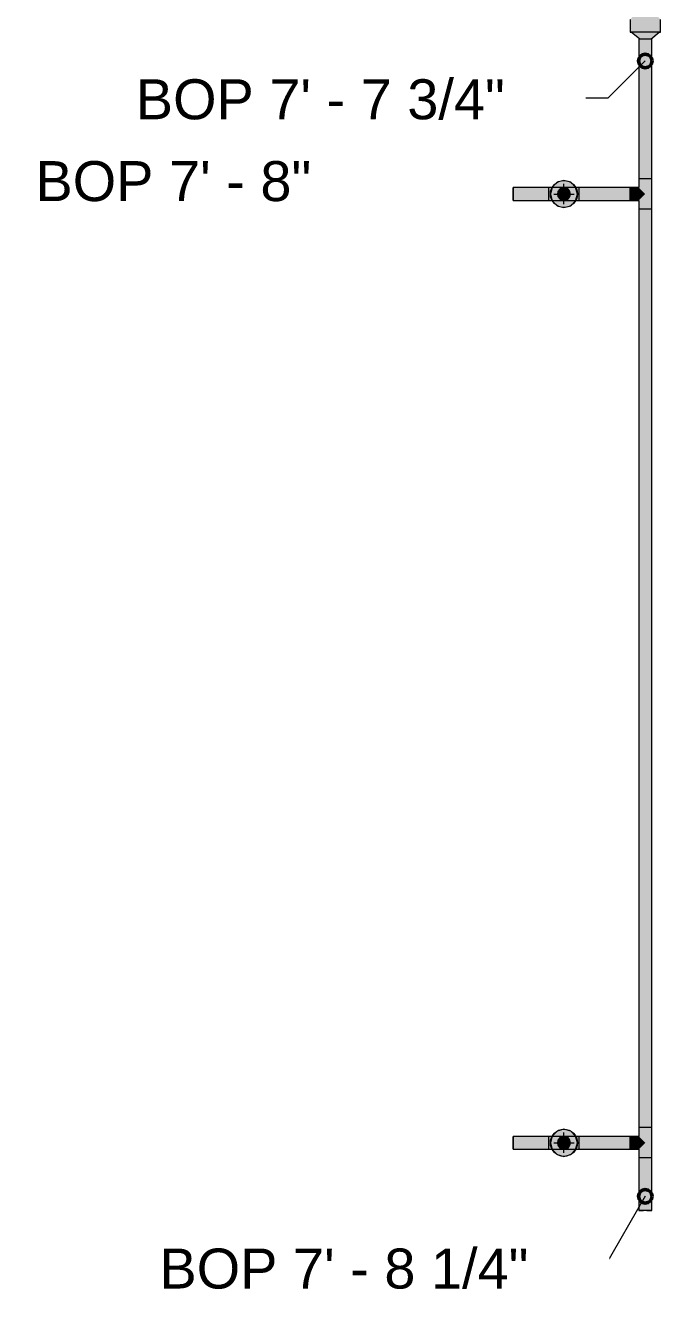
# Model space of a CAD drawing. Header units: inches. Extents: x -3385 to 41, y 7 to 1342.
# Drawn here: x -2155.4 to -2061.7, y 468.8 to 656.6 of the extents above; entities that cross this region are included whole.
import ezdxf

# ---------------------------------------------------------------- set-up
doc = ezdxf.new("R2010")
doc.units = ezdxf.units.IN
doc.header["$MEASUREMENT"] = 0
for name, color, linetype, lineweight in [('A-ANNO-NOTE', 131, 'Continuous', 9), ('G-ANNO-DIMS', 111, 'Continuous', 9), ('P-PIPE', 3, 'Continuous', 9), ('P-PIPE-CNTR', 3, 'Continuous', 9)]:
    doc.layers.add(name, color=color, linetype=linetype, lineweight=lineweight)
doc.styles.add('Arial', font='arial.ttf', dxfattribs={"height": 5.901198})

msp = doc.modelspace()

# ---------------------------------------------------------------- hatches: boundary and pattern name
at = {"layer": 'A-ANNO-NOTE'}
h = msp.add_hatch(color=256, dxfattribs=at)
edge = h.paths.add_edge_path(flags=0)
edge.add_arc((-2076, 631.743), 2, 0, 360)
for points in [[(-2076, 629.743), (-2075, 630.011), (-2074.268, 630.743), (-2074, 631.743), (-2074.268, 632.743), (-2075, 633.475), (-2076, 633.743), (-2077, 633.475), (-2077.732, 632.743), (-2078, 631.743), (-2077.732, 630.743), (-2077, 630.011)], [(-2076, 489.743), (-2075, 490.011), (-2074.268, 490.743), (-2074, 491.743), (-2074.268, 492.743), (-2075, 493.475), (-2076, 493.743), (-2077, 493.475), (-2077.732, 492.743), (-2078, 491.743), (-2077.732, 490.743), (-2077, 490.011)]]:
    msp.add_hatch(color=256, dxfattribs=at).paths.add_polyline_path(points, flags=0)
h = msp.add_hatch(color=256, dxfattribs=at)
edge = h.paths.add_edge_path(flags=0)
edge.add_arc((-2076, 491.743), 2, 0, 360)
at = {"layer": 'P-PIPE'}
for points in [[(-2061.75, 655.609), (-2061.75, 657.493), (-2062.077, 657.828), (-2063.993, 659.752), (-2066.25, 657.493), (-2066.25, 655.609), (-2065.586, 655.616), (-2062.048, 655.614), (-2061.789, 655.61)], [(-2066.058, 655.606), (-2066.062, 655.609), (-2064.867, 655.617), (-2061.937, 655.609), (-2061.937, 655.606), (-2062.211, 655.614), (-2064.453, 655.618), (-2066.062, 655.606)], [(-2063.185, 654.58), (-2061.937, 655.609), (-2063.122, 655.617), (-2066.062, 655.609), (-2064.812, 654.58), (-2063.186, 654.58)], [(-2064.95, 633.988), (-2064.472, 633.991), (-2064, 633.991), (-2064, 654.582), (-2064.95, 654.578), (-2064.95, 633.989)], [(-2083.499, 630.793), (-2078.244, 630.793), (-2078.24, 631.27), (-2078.24, 631.743), (-2083.495, 631.743), (-2083.499, 630.81)], [(-2076, 630.793), (-2075.754, 630.825), (-2075.525, 630.92), (-2075.328, 631.071), (-2075.177, 631.268), (-2075.082, 631.497), (-2075.05, 631.743), (-2075.082, 631.989), (-2075.177, 632.218), (-2075.328, 632.415), (-2075.525, 632.566), (-2075.754, 632.66), (-2076, 632.693), (-2076.246, 632.66), (-2076.475, 632.566), (-2076.672, 632.415), (-2076.823, 632.218), (-2076.918, 631.989), (-2076.95, 631.743), (-2076.898, 631.451), (-2076.823, 631.268), (-2076.672, 631.071), (-2076.475, 630.92), (-2076.246, 630.825)], [(-2069.878, 631.743), (-2066.24, 631.747), (-2066.244, 632.693), (-2073.756, 632.693), (-2073.752, 632.218), (-2073.752, 631.743)], [(-2069.878, 630.793), (-2066.244, 630.794), (-2066.24, 631.271), (-2066.24, 631.743), (-2073.752, 631.743), (-2073.754, 630.793)], [(-2064.95, 493.988), (-2064.472, 493.991), (-2064, 493.996), (-2064, 629.503), (-2064.95, 629.499), (-2064.95, 493.989)], [(-2063.05, 493.987), (-2063.05, 629.499), (-2063.525, 629.503), (-2064, 629.503), (-2064, 493.991), (-2063.08, 493.988)], [(-2083.497, 490.826), (-2083.497, 492.661), (-2083.501, 492.661), (-2083.501, 490.826)], [(-2076, 490.793), (-2075.754, 490.825), (-2075.525, 490.92), (-2075.328, 491.071), (-2075.177, 491.268), (-2075.082, 491.497), (-2075.05, 491.743), (-2075.082, 491.989), (-2075.177, 492.218), (-2075.328, 492.415), (-2075.525, 492.566), (-2075.754, 492.66), (-2076, 492.693), (-2076.246, 492.66), (-2076.475, 492.566), (-2076.672, 492.415), (-2076.823, 492.218), (-2076.918, 491.989), (-2076.95, 491.743), (-2076.918, 491.497), (-2076.823, 491.268), (-2076.672, 491.071), (-2076.475, 490.92), (-2076.246, 490.825)], [(-2075.999, 490.793), (-2075.752, 490.825), (-2075.523, 490.921), (-2075.326, 491.073), (-2075.175, 491.271), (-2075.081, 491.5), (-2075.05, 491.754), (-2075.082, 491.993), (-2075.18, 492.223), (-2075.33, 492.418), (-2075.53, 492.569), (-2075.757, 492.662), (-2076.01, 492.693), (-2076.249, 492.66), (-2076.478, 492.564), (-2076.673, 492.414), (-2076.824, 492.216), (-2076.918, 491.988), (-2076.95, 491.742), (-2076.918, 491.497), (-2076.918, 491.497), (-2076.95, 491.743), (-2076.918, 491.989), (-2076.819, 492.223), (-2076.672, 492.415), (-2076.475, 492.566), (-2076.246, 492.66), (-2075.989, 492.691), (-2075.754, 492.66), (-2075.525, 492.566), (-2075.327, 492.413), (-2075.173, 492.208), (-2075.082, 491.989), (-2075.051, 491.739), (-2075.085, 491.49), (-2075.177, 491.268), (-2075.331, 491.069), (-2075.525, 490.92), (-2075.755, 490.825), (-2076, 490.793), (-2076, 490.793)], [(-2069.878, 491.743), (-2066.24, 491.747), (-2066.244, 492.693), (-2073.755, 492.693), (-2073.751, 492.397), (-2073.749, 491.743)], [(-2066.242, 490.793), (-2064.95, 490.793), (-2063.996, 491.747), (-2064.95, 492.694), (-2066.244, 492.694), (-2066.238, 492.218), (-2066.243, 490.793)], [(-2078.243, 490.793), (-2078.239, 491.089), (-2078.237, 491.743), (-2083.493, 491.743), (-2083.499, 490.793)], [(-2066.244, 490.793), (-2066.241, 491.074), (-2066.24, 491.743), (-2073.749, 491.743), (-2073.752, 490.793), (-2069.878, 490.793)], [(-2063.05, 481.743), (-2063.05, 489.499), (-2063.525, 489.503), (-2064, 489.503), (-2064, 481.747), (-2063.08, 481.744)]]:
    msp.add_hatch(color=256, dxfattribs=at).paths.add_polyline_path(points, flags=0)
h = msp.add_hatch(color=256, dxfattribs=at)
h.paths.add_polyline_path([(-2063.05, 633.987), (-2063.05, 654.578), (-2063.525, 654.581), (-2064, 654.582), (-2064, 633.991), (-2063.08, 633.988)], flags=0)
h.paths.add_polyline_path([(-2063.177, 633.99), (-2063.177, 633.991), (-2063.177, 645.196)], flags=0)
h = msp.add_hatch(color=256, dxfattribs=at)
h.paths.add_polyline_path([(-2064.915, 633.989), (-2064.95, 633.987), (-2064.95, 632.694), (-2064.915, 632.663)], flags=0)
h.paths.add_polyline_path([(-2063.049, 629.499), (-2063.049, 633.987), (-2063.521, 633.991), (-2064.915, 633.989), (-2064.915, 632.661), (-2063.996, 631.747), (-2064.95, 630.793), (-2064.95, 629.499), (-2064.472, 629.503), (-2063.08, 629.5)], flags=0)
h = msp.add_hatch(color=256, dxfattribs=at)
h.paths.add_polyline_path([(-2083.498, 632.661), (-2083.497, 632.661), (-2082.038, 632.635)], flags=0)
h.paths.add_polyline_path([(-2078.241, 632.415), (-2078.244, 632.693), (-2083.499, 632.693), (-2083.497, 632.415), (-2078.242, 632.415)], flags=0)
h.paths.add_polyline_path([(-2078.24, 632.218), (-2078.249, 632.415), (-2083.497, 632.415), (-2083.496, 632.218), (-2078.241, 632.218)], flags=0)
h.paths.add_polyline_path([(-2078.24, 631.743), (-2078.24, 632.218), (-2083.496, 632.218), (-2083.495, 631.743)], flags=0)
h = msp.add_hatch(color=256, dxfattribs=at)
h.paths.add_polyline_path([(-2077.019, 631.743), (-2076.95, 631.747), (-2076.916, 631.997), (-2076.822, 632.22), (-2076.672, 632.416), (-2076.433, 632.584), (-2076.361, 632.623), (-2076.182, 632.677), (-2076.011, 632.694), (-2078.244, 632.694), (-2078.24, 632.218), (-2078.24, 631.743)], flags=0)
h.paths.add_polyline_path([(-2075.049, 631.743), (-2073.752, 631.743), (-2073.756, 632.694), (-2075.985, 632.693), (-2075.75, 632.66), (-2075.466, 632.531), (-2075.309, 632.397), (-2075.17, 632.205), (-2075.081, 631.989), (-2075.05, 631.752)], flags=0)
h = msp.add_hatch(color=256, dxfattribs=at)
h.paths.add_polyline_path([(-2076, 630.793), (-2076.246, 630.825), (-2076.532, 630.956), (-2076.689, 631.089), (-2076.837, 631.301), (-2076.918, 631.497), (-2076.95, 631.743), (-2078.24, 631.743), (-2078.244, 630.793), (-2076, 630.793)], flags=0)
h.paths.add_polyline_path([(-2075.525, 630.793), (-2073.756, 630.793), (-2073.752, 631.268), (-2073.752, 631.743), (-2075.05, 631.735), (-2075.1, 631.451), (-2075.177, 631.268), (-2075.328, 631.07), (-2075.566, 630.903), (-2075.638, 630.864), (-2075.817, 630.81), (-2075.999, 630.793), (-2075.754, 630.793)], flags=0)
h = msp.add_hatch(color=256, dxfattribs=at)
h.paths.add_polyline_path([(-2076, 630.793), (-2075.753, 630.825), (-2075.524, 630.92), (-2075.326, 631.073), (-2075.175, 631.27), (-2075.081, 631.499), (-2075.05, 631.752), (-2075.082, 631.992), (-2075.179, 632.223), (-2075.33, 632.418), (-2075.53, 632.569), (-2075.757, 632.662), (-2076.01, 632.693), (-2076.249, 632.66), (-2076.479, 632.564), (-2076.674, 632.413), (-2076.824, 632.216), (-2076.918, 631.987), (-2076.95, 631.74), (-2076.899, 631.451), (-2076.823, 631.267), (-2076.672, 631.071), (-2076.475, 630.92), (-2076.245, 630.825), (-2076, 630.793)], flags=0)
h.paths.add_polyline_path([(-2076, 630.793), (-2076.246, 630.825), (-2076.475, 630.92), (-2076.672, 631.071), (-2076.823, 631.269), (-2076.918, 631.5), (-2076.95, 631.743), (-2076.918, 631.989), (-2076.82, 632.221), (-2076.665, 632.42), (-2076.475, 632.566), (-2076.246, 632.66), (-2075.989, 632.691), (-2075.754, 632.66), (-2075.516, 632.559), (-2075.328, 632.415), (-2075.176, 632.214), (-2075.081, 631.98), (-2075.05, 631.743), (-2075.102, 631.451), (-2075.177, 631.268), (-2075.331, 631.069), (-2075.525, 630.92), (-2075.755, 630.825)], flags=0)
h = msp.add_hatch(color=256, dxfattribs=at)
h.paths.add_polyline_path([(-2066.243, 632.663), (-2066.242, 632.663), (-2064.95, 632.661)], flags=0)
h.paths.add_polyline_path([(-2066.244, 630.793), (-2064.95, 630.793), (-2063.996, 631.747), (-2064.95, 632.694), (-2066.244, 632.694), (-2066.24, 632.218), (-2066.243, 630.826)], flags=0)
h = msp.add_hatch(color=256, dxfattribs=at)
h.paths.add_polyline_path([(-2083.497, 492.661), (-2083.496, 492.661), (-2082.035, 492.635)], flags=0)
h.paths.add_polyline_path([(-2078.237, 491.743), (-2078.243, 492.693), (-2083.499, 492.693), (-2083.495, 492.398), (-2083.493, 491.743)], flags=0)
h = msp.add_hatch(color=256, dxfattribs=at)
h.paths.add_polyline_path([(-2077.019, 491.743), (-2076.95, 491.745), (-2076.916, 491.998), (-2076.822, 492.22), (-2076.672, 492.416), (-2076.433, 492.584), (-2076.361, 492.623), (-2076.182, 492.677), (-2076.011, 492.694), (-2078.243, 492.694), (-2078.239, 492.415), (-2078.237, 491.743)], flags=0)
h.paths.add_polyline_path([(-2073.749, 491.743), (-2073.755, 492.694), (-2075.985, 492.693), (-2075.75, 492.66), (-2075.466, 492.53), (-2075.309, 492.397), (-2075.173, 492.211), (-2075.081, 491.989), (-2075.049, 491.743), (-2074.939, 491.743)], flags=0)
h = msp.add_hatch(color=256, dxfattribs=at)
h.paths.add_polyline_path([(-2064.915, 493.989), (-2064.95, 493.987), (-2064.95, 492.694), (-2064.915, 492.663)], flags=0)
h.paths.add_polyline_path([(-2063.049, 489.499), (-2063.049, 493.987), (-2063.521, 493.991), (-2064.915, 493.989), (-2064.915, 492.661), (-2063.996, 491.747), (-2064.95, 490.793), (-2064.95, 489.499), (-2064.472, 489.503), (-2063.08, 489.5)], flags=0)
h = msp.add_hatch(color=256, dxfattribs=at)
h.paths.add_polyline_path([(-2075.999, 490.793), (-2076.246, 490.825), (-2076.532, 490.956), (-2076.689, 491.089), (-2076.838, 491.306), (-2076.918, 491.497), (-2076.95, 491.743), (-2078.237, 491.743), (-2078.243, 490.793), (-2076, 490.793)], flags=0)
h.paths.add_polyline_path([(-2075.753, 490.793), (-2073.755, 490.793), (-2073.751, 491.072), (-2073.749, 491.743), (-2075.05, 491.733), (-2075.083, 491.49), (-2075.176, 491.268), (-2075.328, 491.07), (-2075.566, 490.903), (-2075.637, 490.864), (-2075.817, 490.81), (-2075.999, 490.793)], flags=0)
h = msp.add_hatch(color=256, dxfattribs=at)
h.paths.add_polyline_path([(-2064.95, 481.743), (-2064.671, 481.747), (-2064.671, 489.502), (-2064.95, 489.499)], flags=0)
h.paths.add_polyline_path([(-2064.671, 481.746), (-2064.475, 481.747), (-2064.475, 489.503), (-2064.671, 489.502), (-2064.669, 481.835)], flags=0)
h.paths.add_polyline_path([(-2064.475, 481.747), (-2064.245, 481.747), (-2064.245, 489.503), (-2064.475, 489.503), (-2064.475, 481.747)], flags=0)
h.paths.add_polyline_path([(-2064.245, 481.747), (-2064, 481.747), (-2064, 489.503), (-2064.245, 489.503)], flags=0)

# ---------------------------------------------------------------- linework, layer by layer
at = {"layer": 'A-ANNO-NOTE'}
for p, q in [((-2077, 633.475), (-2077.732, 632.743)), ((-2076, 633.743), (-2077, 633.475)), ((-2075, 633.475), (-2076, 633.743)), ((-2074.268, 632.743), (-2075, 633.475)), ((-2077.732, 632.743), (-2078, 631.743)), ((-2078, 631.743), (-2077.732, 630.743)), ((-2074, 631.743), (-2074.268, 632.743)), ((-2074.268, 630.743), (-2074, 631.743)), ((-2077.732, 630.743), (-2077, 630.011)), ((-2077, 630.011), (-2076, 629.743)), ((-2076, 629.743), (-2075, 630.011)), ((-2075, 630.011), (-2074.268, 630.743)), ((-2077.732, 492.743), (-2078, 491.743)), ((-2077, 493.475), (-2077.732, 492.743)), ((-2076, 493.743), (-2077, 493.475)), ((-2075, 493.475), (-2076, 493.743)), ((-2074.268, 492.743), (-2075, 493.475)), ((-2074, 491.743), (-2074.268, 492.743)), ((-2078, 491.743), (-2077.732, 490.743)), ((-2077.732, 490.743), (-2077, 490.011)), ((-2075, 490.011), (-2074.268, 490.743)), ((-2074.268, 490.743), (-2074, 491.743)), ((-2077, 490.011), (-2076, 489.743)), ((-2076, 489.743), (-2075, 490.011))]:
    msp.add_line(p, q, dxfattribs=at)
for centre in [(-2076, 631.743), (-2076, 491.743)]:
    msp.add_circle(centre, 2, dxfattribs=at)
at = {"layer": 'G-ANNO-DIMS'}
for p, q in [((-2064, 651.372), (-2069.506, 645.866)), ((-2069.506, 645.866), (-2083.598, 645.866)), ((-2064, 483.844), (-2070.068, 473.333)), ((-2070.068, 473.333), (-2080.112, 473.333))]:
    msp.add_line(p, q, dxfattribs=at)
at = {"layer": 'G-ANNO-DIMS', "lineweight": 50}
for centre in [(-2064, 651.372), (-2064, 483.844)]:
    msp.add_circle(centre, 1, dxfattribs=at)
at = {"layer": 'P-PIPE'}
for p, q in [((-2066.25, 657.493), (-2066.25, 655.609)), ((-2061.75, 655.609), (-2061.75, 657.493)), ((-2064.812, 654.578), (-2066.062, 655.609)), ((-2063.187, 654.578), (-2061.937, 655.609)), ((-2064.95, 654.578), (-2064.95, 633.987)), ((-2063.05, 633.987), (-2063.05, 654.578)), ((-2064.95, 633.987), (-2064.95, 632.694)), ((-2063.049, 629.499), (-2063.049, 633.987)), ((-2078.244, 632.693), (-2083.499, 632.693)), ((-2073.756, 632.694), (-2078.244, 632.694)), ((-2066.244, 632.693), (-2073.756, 632.693)), ((-2064.95, 632.694), (-2066.244, 632.694)), ((-2083.499, 630.793), (-2078.244, 630.793)), ((-2078.244, 630.793), (-2073.756, 630.793)), ((-2073.756, 630.793), (-2066.244, 630.793)), ((-2066.244, 630.793), (-2064.95, 630.793)), ((-2064.95, 630.793), (-2064.95, 629.499)), ((-2064.95, 629.499), (-2064.95, 493.987)), ((-2063.05, 493.987), (-2063.05, 629.499)), ((-2078.243, 492.693), (-2083.499, 492.693)), ((-2073.755, 492.694), (-2078.243, 492.694)), ((-2066.244, 492.693), (-2073.755, 492.693)), ((-2064.95, 492.694), (-2066.244, 492.694)), ((-2064.95, 493.987), (-2064.95, 492.694)), ((-2063.049, 489.499), (-2063.049, 493.987)), ((-2083.499, 490.793), (-2078.243, 490.793)), ((-2078.243, 490.793), (-2073.755, 490.793)), ((-2073.755, 490.793), (-2066.244, 490.793)), ((-2066.244, 490.793), (-2064.95, 490.793)), ((-2064.95, 490.793), (-2064.95, 489.499)), ((-2064.95, 489.499), (-2064.95, 481.743)), ((-2063.05, 481.743), (-2063.05, 489.499))]:
    msp.add_line(p, q, dxfattribs=at)
for centre, radius, start, end in [((-2076, 631.743), 0.95, 0, 180), ((-2076, 631.743), 0.95, 180, 0), ((-2076, 631.268), 0.475, 90, 270), ((-2076, 632.218), 0.475, 270, 90), ((-2076, 491.743), 0.95, 0, 180), ((-2076, 492.218), 0.475, 270, 90), ((-2076, 491.743), 0.95, 180, 0), ((-2076, 491.268), 0.475, 90, 270)]:
    msp.add_arc(centre, radius, start, end, dxfattribs=at)
for centre, major_axis, ratio, start_param, end_param in [((-2064, 655.609), (-2.25, 0), 0.0041666, 3.1387032, 6.2802958), ((-2064, 655.609), (2.25, 0), 0.0041666, 3.1415927, 3.5376048), ((-2064, 655.609), (2.25, 0), 0.0041666, 5.8872573, 6.2802958), ((-2064, 654.578), (0.95, 0), 0.0041666, 1.5707963, 3.1415927), ((-2064, 654.578), (0.95, 0), 0.0041666, 0, 1.5707963), ((-2064, 633.987), (0.951, 0), 0.0041666, 2.8777629, 3.137426), ((-2064, 633.987), (0.951, 0), 0.0041666, 2.6173911, 2.8756267), ((-2064, 633.987), (0.951, 0), 0.0041666, 2.3559058, 2.6138273), ((-2064, 633.987), (0.951, 0), 0.0041666, 2.094259, 2.3520279), ((-2064, 633.987), (0.95, 0), 0.0041666, 2.0943951, 2.3532002), ((-2064, 633.987), (0.951, 0), 0.0041666, 1.8325605, 2.0902285), ((-2064, 633.987), (0.95, 0), 0.0041666, 1.8325957, 2.0909201), ((-2064, 633.987), (0.951, 0), 0.0041666, 1.570842, 1.8284291), ((-2064, 633.987), (0.95, 0), 0.0041666, 1.5707963, 1.8287361), ((-2064, 633.987), (0.951, 0), 0.0041666, 1.3091182, 1.5666297), ((-2064, 633.987), (0.95, 0), 0.0041666, 1.3089969, 1.5665783), ((-2064, 633.987), (0.951, 0), 0.0041666, 1.0474001, 1.3048303), ((-2064, 633.987), (0.95, 0), 0.0041666, 1.0471976, 1.3043942), ((-2064, 633.987), (0.951, 0), 0.0041666, 0.7857026, 1.0430309), ((-2064, 633.987), (0.95, 0), 0.0041666, 0.7853982, 1.0421141), ((-2064, 633.987), (0.951, 0), 0.0041666, 0.5240584, 0.7812316), ((-2064, 633.987), (0.951, 0), 0.0041666, 0.262583, 0.5194322), ((-2064, 633.987), (0.951, 0), 0.0041666, 0, 0.2576328), ((-2083.499, 631.743), (0, 0.95), 0.0041968, 0, 1.5707963), ((-2083.499, 631.743), (0, 0.95), 0.0041968, 1.5707963, 3.1415927), ((-2083.499, 631.743), (0, 0.95), 0.0041968, 4.712389, 6.2831853), ((-2083.499, 631.743), (0, 0.95), 0.0041968, 3.1415927, 4.712389), ((-2078.244, 631.743), (0, 0.951), 0.0041968, 4.712389, 6.2831853), ((-2078.244, 631.743), (0, 0.95), 0.0041968, 5.4987526, 5.7595865), ((-2078.244, 631.743), (0, 0.95), 0.0041968, 5.2365116, 5.4977871), ((-2078.244, 631.743), (0, 0.95), 0.0041968, 3.9269908, 4.1882663), ((-2078.244, 631.743), (0, 0.951), 0.0041968, 3.9277311, 4.1887902), ((-2078.244, 631.743), (0, 0.95), 0.0041968, 4.9744212, 5.2359878), ((-2078.244, 631.743), (0, 0.95), 0.0041968, 4.712389, 4.9741884), ((-2078.244, 631.743), (0, 0.95), 0.0041968, 4.4505896, 4.712389), ((-2078.244, 631.743), (0, 0.951), 0.0041968, 4.4508064, 4.712389), ((-2078.244, 631.743), (0, 0.95), 0.0041968, 4.1887902, 4.4503567), ((-2078.244, 631.743), (0, 0.951), 0.0041968, 4.1892397, 4.4505896), ((-2073.756, 631.743), (0, 0.951), 0.0041968, 4.712389, 6.2831853), ((-2073.756, 631.743), (0, 0.951), 0.0041968, 3.1415927, 4.712389), ((-2073.756, 631.743), (0, 0.95), 0.0041968, 5.4987526, 5.7595865), ((-2073.756, 631.743), (0, 0.95), 0.0041968, 5.2365116, 5.4977871), ((-2073.756, 631.743), (0, 0.95), 0.0041968, 3.9269908, 4.1882663), ((-2073.756, 631.743), (0, 0.95), 0.0041968, 4.9744212, 5.2359878), ((-2073.756, 631.743), (0, 0.95), 0.0041968, 4.712389, 4.9741884), ((-2073.756, 631.743), (0, 0.95), 0.0041968, 4.4505896, 4.712389), ((-2073.756, 631.743), (0, 0.95), 0.0041968, 4.1887902, 4.4503567), ((-2066.244, 631.743), (0, 0.951), 0.0041666, 6.0255525, 6.2831853), ((-2066.244, 631.743), (0, 0.951), 0.0041666, 5.7637531, 6.0206023), ((-2066.244, 631.743), (0, 0.951), 0.0041666, 5.5019538, 5.7591269), ((-2066.244, 631.743), (0, 0.951), 0.0041666, 5.2401544, 5.4974827), ((-2066.244, 631.743), (0, 0.951), 0.0041666, 3.9311574, 4.1889263), ((-2066.244, 631.743), (0, 0.951), 0.0041666, 4.978355, 5.2357852), ((-2066.244, 631.743), (0, 0.951), 0.0041666, 4.7165556, 4.9740671), ((-2066.244, 631.743), (0, 0.951), 0.0041666, 4.4547562, 4.7123433), ((-2066.244, 631.743), (0, 0.951), 0.0041666, 4.1929568, 4.4506248), ((-2078.244, 631.743), (0, 0.951), 0.0041968, 3.1415927, 3.403392), ((-2078.244, 631.743), (0, 0.951), 0.0041968, 3.4054884, 3.6651914), ((-2078.244, 631.743), (0, 0.95), 0.0041968, 3.6651914, 3.9260253), ((-2078.244, 631.743), (0, 0.951), 0.0041968, 3.6663729, 3.9269908), ((-2073.756, 631.743), (0, 0.95), 0.0041968, 3.6651914, 3.9260253), ((-2066.244, 631.743), (0, 0.951), 0.0041666, 3.1457593, 3.4054224), ((-2066.244, 631.743), (0, 0.951), 0.0041666, 3.4075586, 3.6657942), ((-2066.244, 631.743), (0, 0.951), 0.0041666, 3.669358, 3.9272795), ((-2064, 629.499), (0.951, 0), 0.0041666, 2.6173911, 3.137426), ((-2064, 629.499), (0.951, 0), 0.0041666, 2.3559058, 2.6138273), ((-2064, 629.499), (0.95, 0), 0.0041666, 2.0943951, 2.3532002), ((-2064, 629.499), (0.951, 0), 0.0041666, 2.094259, 2.3520279), ((-2064, 629.499), (0.95, 0), 0.0041666, 1.8325957, 2.0909201), ((-2064, 629.499), (0.951, 0), 0.0041666, 1.8325605, 2.0902285), ((-2064, 629.499), (0.95, 0), 0.0041666, 1.5707963, 1.8287361), ((-2064, 629.499), (-0.951, 0), 0.0041666, 4.7124347, 4.9700218), ((-2064, 629.499), (0.95, 0), 0.0041666, 1.3089969, 1.5665783), ((-2064, 629.499), (0.951, 0), 0.0041666, 1.3091182, 1.5666297), ((-2064, 629.499), (0.951, 0), 0.0041666, 1.0474001, 1.3048303), ((-2064, 629.499), (0.95, 0), 0.0041666, 1.0471976, 1.3043942), ((-2064, 629.499), (0.951, 0), 0.0041666, 0.7857026, 1.0430309), ((-2064, 629.499), (0.95, 0), 0.0041666, 0.7853982, 1.0421141), ((-2064, 629.499), (0.951, 0), 0.0041666, 0.5240584, 0.7812316), ((-2064, 629.499), (0.951, 0), 0.0041666, 0.262583, 0.5194322), ((-2064, 629.499), (0.951, 0), 0.0041666, 0, 0.2576328), ((-2083.499, 491.743), (0, 0.95), 0.0066113, 0, 1.5707963), ((-2083.499, 491.743), (0, 0.95), 0.0066113, 4.712389, 6.2831853), ((-2078.243, 491.743), (0, 0.951), 0.0066113, 4.712389, 6.2831853), ((-2078.243, 491.743), (0, 0.95), 0.0066113, 5.4987526, 5.7595865), ((-2078.243, 491.743), (0, 0.95), 0.0066113, 5.2365116, 5.4977871), ((-2078.243, 491.743), (0, 0.95), 0.0066113, 4.9744212, 5.2359878), ((-2073.755, 491.743), (0, 0.951), 0.0066113, 4.712389, 6.2831853), ((-2073.755, 491.743), (0, 0.95), 0.0066113, 5.4987526, 5.7595865), ((-2073.755, 491.743), (0, 0.95), 0.0066113, 5.2365116, 5.4977871), ((-2073.755, 491.743), (0, 0.95), 0.0066113, 4.9744212, 5.2359878), ((-2066.244, 491.743), (0, 0.951), 0.0041666, 6.0255525, 6.2831853), ((-2066.244, 491.743), (0, 0.951), 0.0041666, 5.7637531, 6.0206023), ((-2066.244, 491.743), (0, 0.951), 0.0041666, 5.5019538, 5.7591269), ((-2066.244, 491.743), (0, 0.951), 0.0041666, 5.2401544, 5.4974827), ((-2066.244, 491.743), (0, 0.951), 0.0041666, 4.978355, 5.2358454), ((-2066.244, 491.743), (0, 0.95), 0.0066113, 5.2409109, 5.4977871), ((-2066.244, 491.743), (0, 0.95), 0.0066113, 4.9787125, 5.2359878), ((-2064, 493.987), (0.951, 0), 0.0041666, 2.8777629, 3.137426), ((-2064, 493.987), (0.951, 0), 0.0041666, 2.6173911, 2.8756267), ((-2064, 493.987), (0.951, 0), 0.0041666, 2.3559058, 2.6138273), ((-2064, 493.987), (0.951, 0), 0.0041666, 2.094259, 2.3520279), ((-2064, 493.987), (0.95, 0), 0.0041666, 2.0943951, 2.3532002), ((-2064, 493.987), (0.951, 0), 0.0041666, 1.8325605, 2.0902285), ((-2064, 493.987), (0.95, 0), 0.0041666, 1.8325957, 2.0909201), ((-2064, 493.987), (0.951, 0), 0.0041666, 1.570842, 1.8284291), ((-2064, 493.987), (0.95, 0), 0.0041666, 1.5707963, 1.8287361), ((-2064, 493.987), (0.951, 0), 0.0041666, 1.3091182, 1.5666297), ((-2064, 493.987), (0.95, 0), 0.0041666, 1.3089969, 1.5665783), ((-2064, 493.987), (0.951, 0), 0.0041666, 1.0474001, 1.3048303), ((-2064, 493.987), (0.95, 0), 0.0041666, 1.0471976, 1.3043942), ((-2064, 493.987), (0.951, 0), 0.0041666, 0.7857026, 1.0430309), ((-2064, 493.987), (0.95, 0), 0.0041666, 0.7853982, 1.0421141), ((-2064, 493.987), (0.951, 0), 0.0041666, 0.5240584, 0.7812316), ((-2064, 493.987), (0.951, 0), 0.0041666, 0.262583, 0.5194322), ((-2064, 493.987), (0.951, 0), 0.0041666, 0, 0.2576328), ((-2083.499, 491.743), (0, 0.95), 0.0066113, 1.5707963, 3.1415927), ((-2083.499, 491.743), (0, 0.95), 0.0066113, 3.1415927, 4.712389), ((-2078.243, 491.743), (0, 0.951), 0.0066113, 3.1415927, 3.403392), ((-2078.243, 491.743), (0, 0.951), 0.0066113, 3.4054884, 3.6651914), ((-2078.243, 491.743), (0, 0.95), 0.0066113, 3.6651914, 3.9260253), ((-2078.243, 491.743), (0, 0.951), 0.0066113, 3.6663729, 3.9269908), ((-2078.243, 491.743), (0, 0.95), 0.0066113, 3.9269908, 4.1882663), ((-2078.243, 491.743), (0, 0.951), 0.0066113, 3.9277311, 4.1887902), ((-2078.243, 491.743), (0, 0.95), 0.0066113, 4.1887902, 4.4503567), ((-2078.243, 491.743), (0, 0.951), 0.0066113, 4.1892397, 4.4505896), ((-2078.243, 491.743), (0, 0.95), 0.0066113, 4.712389, 4.9741884), ((-2078.243, 491.743), (0, 0.95), 0.0066113, 4.4505896, 4.712389), ((-2078.243, 491.743), (0, 0.951), 0.0066113, 4.4508064, 4.712389), ((-2073.755, 491.743), (0, 0.951), 0.0066113, 3.1415927, 4.712389), ((-2073.755, 491.743), (0, 0.95), 0.0066113, 3.6651914, 3.9260253), ((-2073.755, 491.743), (0, 0.95), 0.0066113, 3.9269908, 4.1882663), ((-2073.755, 491.743), (0, 0.95), 0.0066113, 4.1887902, 4.4503567), ((-2073.755, 491.743), (0, 0.95), 0.0066113, 4.712389, 4.9741884), ((-2073.755, 491.743), (0, 0.95), 0.0066113, 4.4505896, 4.712389), ((-2066.244, 491.743), (0, 0.951), 0.0041666, 3.1457593, 3.4054224), ((-2066.244, 491.743), (0, 0.951), 0.0041666, 3.4075586, 3.6657942), ((-2066.244, 491.743), (0, 0.951), 0.0041666, 3.669358, 3.9272795), ((-2066.244, 491.743), (0, 0.951), 0.0041666, 3.9311574, 4.1890076), ((-2066.244, 491.743), (0, 0.951), 0.0041666, 4.7165556, 4.9741399), ((-2066.244, 491.743), (0, 0.951), 0.0041666, 4.4547562, 4.7124241), ((-2066.244, 491.743), (0, 0.951), 0.0041666, 4.1929568, 4.4507085), ((-2066.244, 491.743), (0, 0.95), 0.0066113, 3.9299851, 4.1887902), ((-2066.244, 491.743), (0, 0.95), 0.0066113, 4.7163886, 4.9741884), ((-2066.244, 491.743), (0, 0.95), 0.0066113, 4.4543026, 4.712389), ((-2066.244, 491.743), (0, 0.95), 0.0066113, 4.1921878, 4.4505896), ((-2064, 489.499), (0.951, 0), 0.0041666, 2.6173911, 3.137426), ((-2064, 489.499), (0.951, 0), 0.0041666, 2.3559058, 2.6138273), ((-2064, 489.499), (0.95, 0), 0.0041666, 2.0943951, 2.3532002), ((-2064, 489.499), (0.951, 0), 0.0041666, 2.094259, 2.3520279), ((-2064, 489.499), (0.95, 0), 0.0041666, 1.8325957, 2.0909201), ((-2064, 489.499), (0.951, 0), 0.0041666, 1.8325605, 2.0902285), ((-2064, 489.499), (0.95, 0), 0.0041666, 1.5707963, 1.8287361), ((-2064, 489.499), (-0.951, 0), 0.0041666, 4.7124347, 4.9700218), ((-2064, 489.499), (0.95, 0), 0.0041666, 1.3089969, 1.5665783), ((-2064, 489.499), (0.951, 0), 0.0041666, 1.3091182, 1.5666297), ((-2064, 489.499), (0.951, 0), 0.0041666, 1.0474001, 1.3048303), ((-2064, 489.499), (0.95, 0), 0.0041666, 1.0471976, 1.3043942), ((-2064, 489.499), (0.951, 0), 0.0041666, 0.7857026, 1.0430309), ((-2064, 489.499), (0.95, 0), 0.0041666, 0.7853982, 1.0421141), ((-2064, 489.499), (0.951, 0), 0.0041666, 0.5240584, 0.7812316), ((-2064, 489.499), (0.951, 0), 0.0041666, 0.262583, 0.5194322), ((-2064, 489.499), (0.951, 0), 0.0041666, 0, 0.2576328), ((-2064, 481.743), (0.95, 0), 0.0041666, 1.5707963, 3.1415927), ((-2064, 481.743), (0.95, 0), 0.0041666, 3.1415927, 4.4505896), ((-2064, 481.743), (0.95, 0), 0.0041666, 0, 1.5707963), ((-2064, 481.743), (0.95, 0), 0.0041666, 4.9741884, 6.2831853)]:
    msp.add_ellipse(centre, major_axis=major_axis, ratio=ratio, start_param=start_param, end_param=end_param, dxfattribs=at)
at = {"layer": 'P-PIPE-CNTR'}
for p, q in [((-2076, 630.243), (-2076, 633.243)), ((-2077.5, 631.743), (-2074.5, 631.743)), ((-2076, 490.243), (-2076, 493.243)), ((-2077.5, 491.743), (-2074.5, 491.743))]:
    msp.add_line(p, q, dxfattribs=at)

# ---------------------------------------------------------------- texts
at = {"layer": 'G-ANNO-DIMS', "insert": (-2153.962, 636.597), "char_height": 5.9012, "width": 48.456, "attachment_point": 1, "line_spacing_factor": 0.938532, "style": 'Arial', "bg_fill": 3, "box_fill_scale": 1.25, "bg_fill_color": 0, "bg_fill_transparency": 0}
msp.add_mtext('BOP 7\' - 8"', dxfattribs=at)

# ---------------------------------------------------------------- next in the draw order: texts
at = {"layer": 'G-ANNO-DIMS', "char_height": 5.9012, "width": 64.872, "attachment_point": 1, "line_spacing_factor": 0.938532, "style": 'Arial', "bg_fill": 3, "box_fill_scale": 1.25, "bg_fill_color": 0, "bg_fill_transparency": 0}
for s, insert in [('BOP 7\' - 7 3/4"', (-2139.158, 648.67)), ('BOP 7\' - 8 1/4"', (-2135.672, 476.137))]:
    msp.add_mtext(s, dxfattribs=dict(at, insert=insert))

doc.saveas('drawing.dxf')
